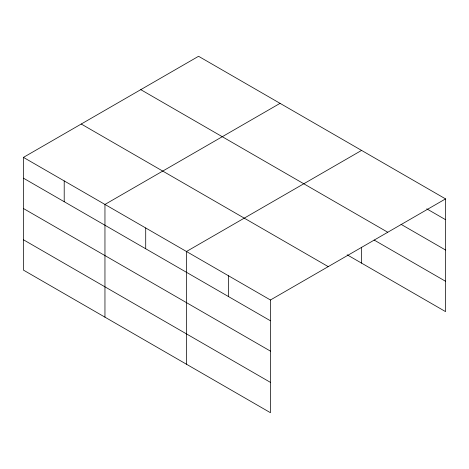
<?xml version="1.0" encoding="UTF-8"?>
<svg xmlns="http://www.w3.org/2000/svg" width="469" height="469" viewBox="0 0 469 469"><rect width="100%" height="100%" fill="white"/><g stroke="black" fill="none" stroke-linecap="round" stroke-linejoin="round"><path stroke-width="0.7" d="M23.45 157.385L270.443 299.99L270.443 412.708L23.45 270.109L23.45 157.385L198.557 56.292L445.55 198.891L445.55 311.615L347.148 254.802M280.063 103.35L104.956 204.443L104.956 317.167M361.57 150.408L186.469 251.501L186.469 364.225M270.443 299.99L445.55 198.891M426.749 208.834L445.55 219.685M401.054 224.334L445.55 250.024M140.77 89.649L387.763 232.255M374.104 240.028L445.55 281.277M81.237 124.021L328.23 266.627M23.45 178.179L270.443 320.784M23.45 208.517L270.443 351.117M23.45 239.77L270.443 382.376M361.57 247.239L361.57 263.132M228.456 275.743L228.456 296.537M145.712 227.975L145.712 248.769M64.206 180.917L64.206 201.711"/></g></svg>
